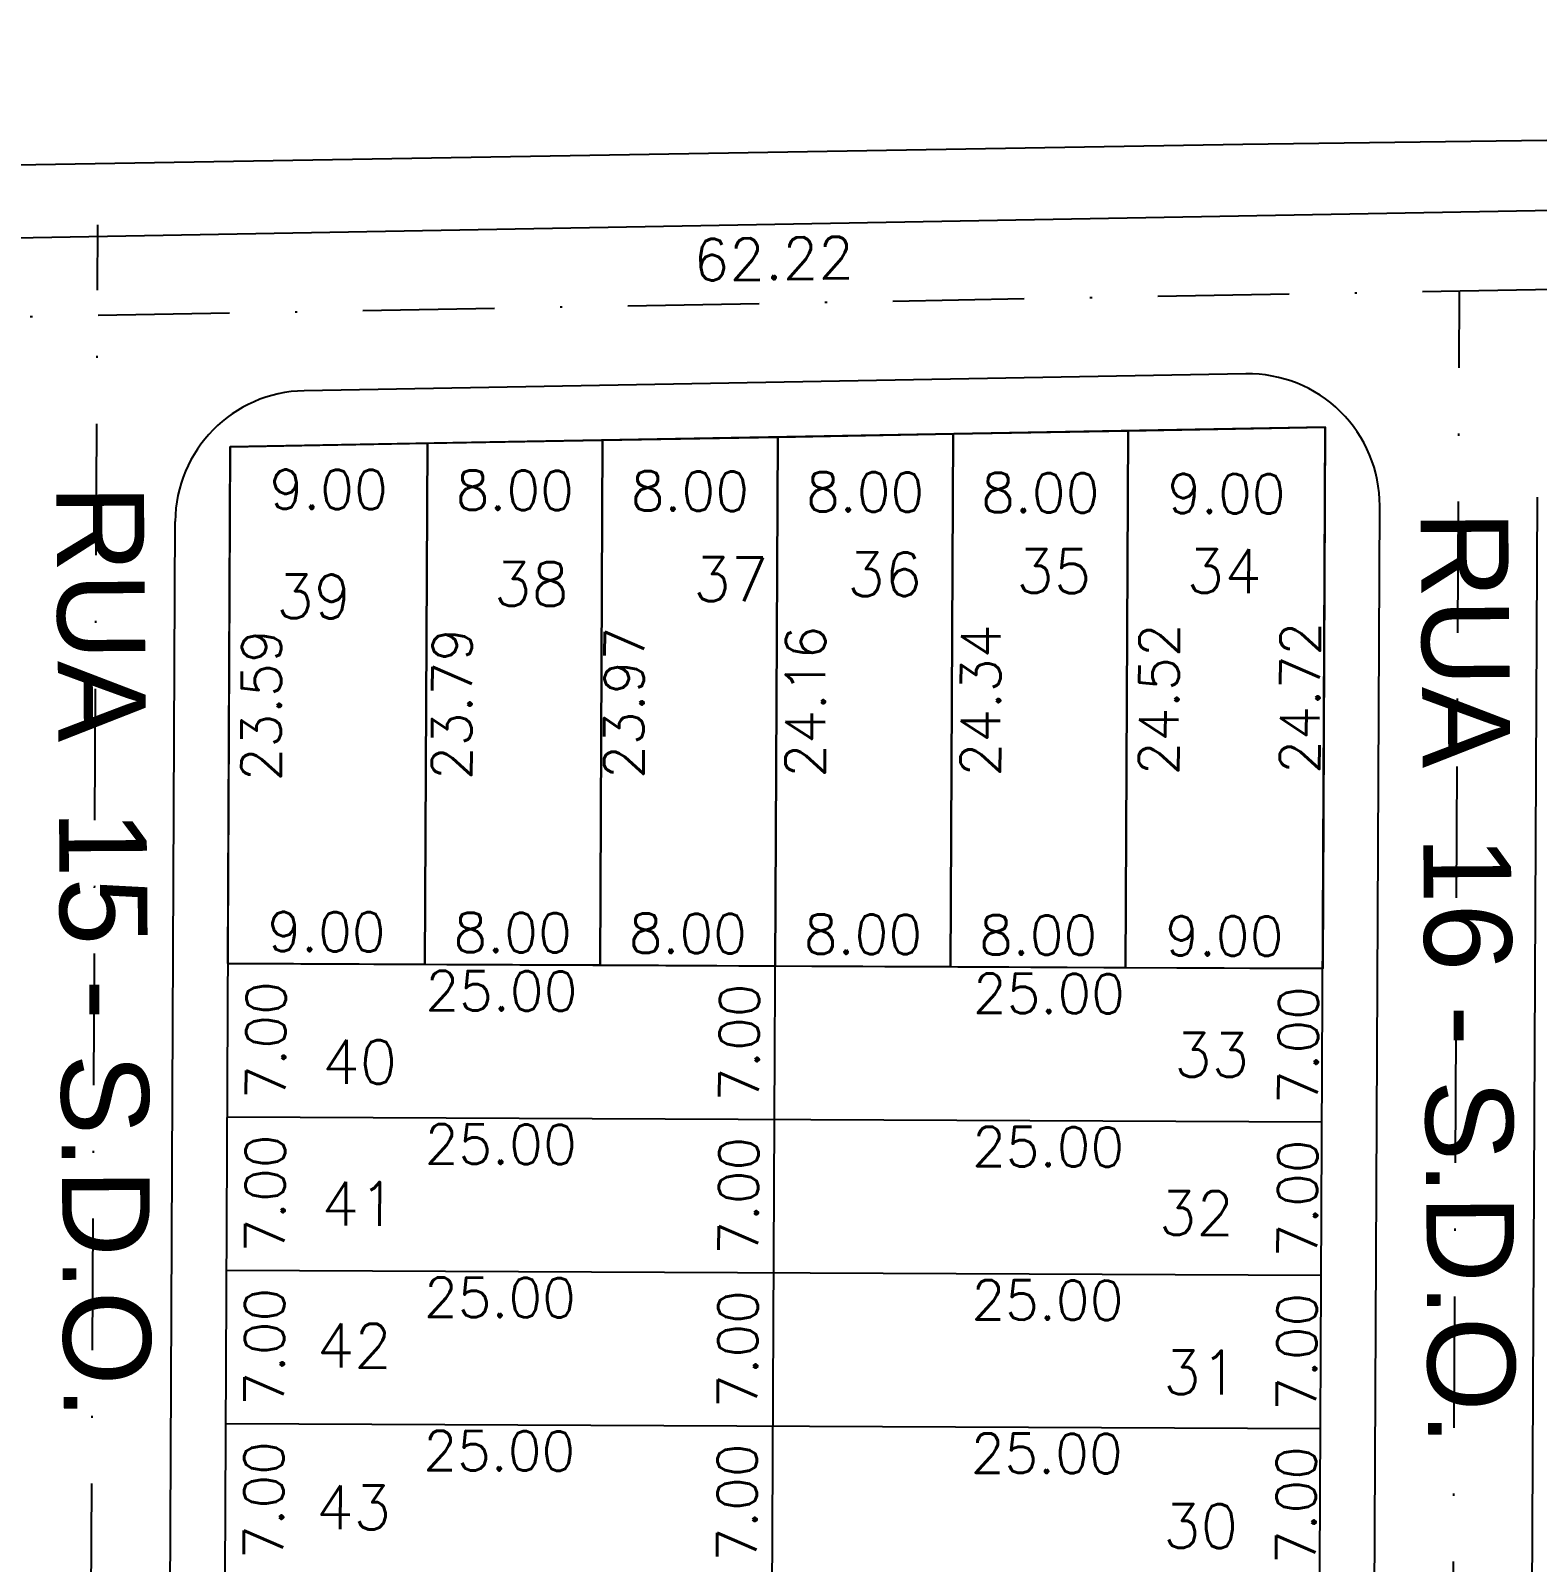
# Model space of a CAD drawing. Header units: millimetres. Extents: x -4430026 to 4783824, y 584 to 9593110.
# Drawn here: x 2547.1 to 2615.9, y 1900.6 to 1970.5 of the extents above; entities that cross this region are included whole.
import ezdxf
from ezdxf.enums import TextEntityAlignment as Align

# ---------------------------------------------------------------- set-up
doc = ezdxf.new("R2010")
doc.units = ezdxf.units.MM
doc.linetypes.add('DASHDOT', pattern=[1, 0.5, -0.25, 0, -0.25])
doc.linetypes.add('HIDDEN2', pattern=[0.1875, 0.125, -0.0625])
for name, color, linetype in [('boundary filipe', 6, 'Continuous'), ('BOUNDARY LOTES', 2, 'Continuous'), ('Calçada', 1, 'Continuous'), ('Cota', 8, 'Continuous'), ('COTAS', 8, 'Continuous'), ('Lotes', 2, 'Continuous'), ('Nomes de Ruas', 3, 'Continuous'), ('Numero de lotes', 5, 'Continuous'), ('POLIGONAL', 5, 'Continuous'), ('Projeção', 8, 'HIDDEN2'), ('QUADRA', 4, 'Continuous')]:
    doc.layers.add(name, color=color, linetype=linetype)
doc.styles.add('arcad1', font='romans.shx')
doc.styles.add('ARIAL', font='arial.ttf', dxfattribs={"height": 0.25})
doc.styles.add('ROMANS', font='romans.shx')
doc.dimstyles.new('BOLA100', dxfattribs={"dimscale": 0, "dimtxt": 1.9, "dimasz": 0.18, "dimexe": 0.18, "dimexo": 0.063, "dimgap": 0, "dimtad": 1, "dimzin": 4, "dimdsep": 46, "dimtxsty": 'ROMANS', "dimcen": 0.09, "dimse1": 1, "dimse2": 1, "dimsd1": 1, "dimsd2": 1, "dimclrt": 256, "dimaunit": 1, "dimadec": 4, "dimazin": 0, "dimtfac": 1.2, "dimtix": 1, "dimtmove": 2, "dimatfit": 3, "dimfxl": 1, "dimtvp": 2, "dimtolj": 1, "dimtzin": 4, "dimarcsym": 0})
doc.dimstyles.get("Standard").update_dxf_attribs({"dimtxt": 0.18, "dimasz": 0.18, "dimexe": 0.18, "dimexo": 0.0625, "dimgap": 0.09, "dimtad": 0, "dimtih": 1, "dimtoh": 1, "dimdec": 4, "dimzin": 0, "dimdsep": 46, "dimtxsty": 'Standard', "dimcen": 0.09, "dimadec": 0, "dimazin": 0, "dimtfac": 1, "dimtdec": 4, "dimtofl": 0, "dimtmove": 0, "dimatfit": 3, "dimfxl": 1, "dimtolj": 1, "dimtzin": 0, "dimarcsym": 0})

# ---------------------------------------------------------------- blocks, each defined once
blk = doc.blocks.new('*D14030')
at = {"layer": 'DEFPOINTS', "color": 0, "linetype": 'ByBlock'}
for p in [(2550.175, 1957.492), (2487.987, 1956.376), (2550.216, 1955.213)]:
    blk.add_point(p, dxfattribs=at)
at = {"layer": 'COTAS', "linetype": 'ByBlock', "insert": (2519.105, 1955.605), "char_height": 1.9, "attachment_point": 5, "rotation": 1.02791, "style": 'ROMANS'}
blk.add_mtext('\\A1;62.20', dxfattribs=at)
blk = doc.blocks.new('*D14031')
at = {"layer": 'DEFPOINTS', "color": 0, "linetype": 'ByBlock'}
for p in [(2612.381, 1958.608), (2612.381, 1958.608), (2550.175, 1957.492)]:
    blk.add_point(p, dxfattribs=at)
at = {"layer": 'COTAS', "linetype": 'ByBlock', "insert": (2581.061, 1960.093), "char_height": 1.9, "attachment_point": 5, "rotation": 1.02791, "style": 'ROMANS'}
blk.add_mtext('\\A1;62.22', dxfattribs=at)
blk = doc.blocks.new('*D14032')
at = {"layer": 'DEFPOINTS', "color": 0, "linetype": 'ByBlock'}
for p in [(2674.587, 1959.725), (2612.381, 1958.608), (2674.625, 1957.589)]:
    blk.add_point(p, dxfattribs=at)
at = {"layer": 'COTAS', "linetype": 'ByBlock', "insert": (2643.505, 1957.981), "char_height": 1.9, "attachment_point": 5, "rotation": 1.02791, "style": 'ROMANS'}
blk.add_mtext('\\A1;62.22', dxfattribs=at)
blk = doc.blocks.new('*D14037')
at = {"layer": 'DEFPOINTS', "color": 0, "linetype": 'ByBlock'}
for p in [(2550.175, 1957.492), (2548.959, 1710.82), (2551.389, 1710.808)]:
    blk.add_point(p, dxfattribs=at)
at = {"layer": 'COTAS', "linetype": 'ByBlock', "insert": (2551.047, 1834.149), "char_height": 1.9, "attachment_point": 5, "rotation": 89.71763, "style": 'ROMANS'}
blk.add_mtext('\\A1;246.68', dxfattribs=at)
blk = doc.blocks.new('*D14038')
at = {"layer": 'DEFPOINTS', "color": 0, "linetype": 'ByBlock'}
for p in [(2612.381, 1958.608), (2611.16, 1700.815), (2613.238, 1700.805)]:
    blk.add_point(p, dxfattribs=at)
at = {"layer": 'COTAS', "linetype": 'ByBlock', "insert": (2612.898, 1829.706), "char_height": 1.9, "attachment_point": 5, "rotation": 89.72858, "style": 'ROMANS'}
blk.add_mtext('\\A1;257.80', dxfattribs=at)
blk = doc.blocks.new('*D13290')
at = {"layer": 'DEFPOINTS', "color": 0}
for p in [(2565.221, 1945.935), (2556.193, 1940.228), (2565.193, 1940.185)]:
    blk.add_point(p, dxfattribs=at)
at = {"layer": 'Cota', "color": 41, "insert": (2560.738, 1949.557), "char_height": 1.8, "attachment_point": 5, "rotation": 359.72858, "style": 'ROMANS'}
blk.add_mtext('\\A1;9.00', dxfattribs=at)
blk = doc.blocks.new('*D13291')
at = {"layer": 'DEFPOINTS', "color": 0}
for p in [(2573.22, 1945.897), (2565.193, 1940.185), (2573.183, 1938.043)]:
    blk.add_point(p, dxfattribs=at)
at = {"layer": 'Cota', "color": 41, "insert": (2569.238, 1949.516), "char_height": 1.8, "attachment_point": 5, "rotation": 359.72858, "style": 'ROMANS'}
blk.add_mtext('\\A1;8.00', dxfattribs=at)
blk = doc.blocks.new('*D13292')
at = {"layer": 'DEFPOINTS', "color": 0}
for p in [(2581.22, 1945.86), (2573.183, 1938.043), (2581.183, 1938.006)]:
    blk.add_point(p, dxfattribs=at)
at = {"layer": 'Cota', "color": 41, "insert": (2577.237, 1949.478), "char_height": 1.8, "attachment_point": 5, "rotation": 359.72858, "style": 'ROMANS'}
blk.add_mtext('\\A1;8.00', dxfattribs=at)
blk = doc.blocks.new('*D13293')
at = {"layer": 'DEFPOINTS', "color": 0}
for p in [(2589.22, 1945.822), (2581.183, 1938.006), (2589.183, 1937.968)]:
    blk.add_point(p, dxfattribs=at)
at = {"layer": 'Cota', "color": 41, "insert": (2585.237, 1949.441), "char_height": 1.8, "attachment_point": 5, "rotation": 359.72858, "style": 'ROMANS'}
blk.add_mtext('\\A1;8.00', dxfattribs=at)
blk = doc.blocks.new('*D13294')
at = {"layer": 'DEFPOINTS', "color": 0}
for p in [(2597.22, 1945.784), (2589.183, 1937.968), (2597.183, 1937.93)]:
    blk.add_point(p, dxfattribs=at)
at = {"layer": 'Cota', "color": 41, "insert": (2593.237, 1949.403), "char_height": 1.8, "attachment_point": 5, "rotation": 359.72858, "style": 'ROMANS'}
blk.add_mtext('\\A1;8.00', dxfattribs=at)
blk = doc.blocks.new('*D8877')
at = {"layer": 'DEFPOINTS', "color": 0}
for p in [(2606.22, 1945.741), (2597.183, 1937.93), (2606.183, 1937.887)]:
    blk.add_point(p, dxfattribs=at)
at = {"layer": 'Cota', "color": 41, "insert": (2601.737, 1949.362), "char_height": 1.8, "attachment_point": 5, "rotation": 359.72858, "style": 'ROMANS'}
blk.add_mtext('\\A1;9.00', dxfattribs=at)
blk = doc.blocks.new('*D8878')
at = {"layer": 'DEFPOINTS', "color": 0}
for p in [(2556.247, 1951.5), (2561.318, 1951.476), (2556.135, 1927.911)]:
    blk.add_point(p, dxfattribs=at)
at = {"layer": 'Cota', "color": 41, "insert": (2557.662, 1939.699), "char_height": 1.8, "attachment_point": 5, "rotation": 89.72858, "style": 'ROMANS'}
blk.add_mtext('\\A1;23.59', dxfattribs=at)
blk = doc.blocks.new('*D8879')
at = {"layer": 'DEFPOINTS', "color": 0}
for p in [(2565.248, 1951.662), (2565.135, 1927.869), (2569.909, 1927.846)]:
    blk.add_point(p, dxfattribs=at)
at = {"layer": 'Cota', "color": 41, "insert": (2566.366, 1939.76), "char_height": 1.8, "attachment_point": 5, "rotation": 89.72858, "style": 'ROMANS'}
blk.add_mtext('\\A1;23.79', dxfattribs=at)
blk = doc.blocks.new('*D8880')
at = {"layer": 'DEFPOINTS', "color": 0}
for p in [(2573.248, 1951.805), (2573.135, 1927.831), (2577.77, 1927.809)]:
    blk.add_point(p, dxfattribs=at)
at = {"layer": 'Cota', "color": 41, "insert": (2574.227, 1939.813), "char_height": 1.8, "attachment_point": 5, "rotation": 89.72858, "style": 'ROMANS'}
blk.add_mtext('\\A1;23.97', dxfattribs=at)
blk = doc.blocks.new('*D8881')
at = {"layer": 'DEFPOINTS', "color": 0}
for p in [(2581.249, 1951.949), (2581.135, 1927.793), (2586.052, 1927.77)]:
    blk.add_point(p, dxfattribs=at)
at = {"layer": 'Cota', "color": 41, "insert": (2582.509, 1939.865), "char_height": 1.8, "attachment_point": 5, "rotation": 89.72858, "style": 'ROMANS'}
blk.add_mtext('\\A1;24.16', dxfattribs=at)
blk = doc.blocks.new('*D8882')
at = {"layer": 'DEFPOINTS', "color": 0}
for p in [(2589.25, 1952.092), (2589.135, 1927.755), (2594.053, 1927.732)]:
    blk.add_point(p, dxfattribs=at)
at = {"layer": 'Cota', "color": 41, "insert": (2590.511, 1939.917), "char_height": 1.8, "attachment_point": 5, "rotation": 89.72858, "style": 'ROMANS'}
blk.add_mtext('\\A1;24.34', dxfattribs=at)
blk = doc.blocks.new('*D8883')
at = {"layer": 'DEFPOINTS', "color": 0}
for p in [(2597.251, 1952.236), (2597.135, 1927.717), (2602.195, 1927.693)]:
    blk.add_point(p, dxfattribs=at)
at = {"layer": 'Cota', "color": 41, "insert": (2598.653, 1939.97), "char_height": 1.8, "attachment_point": 5, "rotation": 89.72858, "style": 'ROMANS'}
blk.add_mtext('\\A1;24.52', dxfattribs=at)
blk = doc.blocks.new('*D8884')
at = {"layer": 'DEFPOINTS', "color": 0}
for p in [(2606.252, 1952.397), (2606.135, 1927.674), (2608.634, 1927.663)]:
    blk.add_point(p, dxfattribs=at)
at = {"layer": 'Cota', "color": 41, "insert": (2605.093, 1940.041), "char_height": 1.8, "attachment_point": 5, "rotation": 89.72858, "style": 'ROMANS'}
blk.add_mtext('\\A1;24.72', dxfattribs=at)
blk = doc.blocks.new('*D8885')
at = {"layer": 'DEFPOINTS', "color": 0}
for p in [(2556.135, 1927.911), (2565.135, 1927.869), (2565.125, 1925.739)]:
    blk.add_point(p, dxfattribs=at)
at = {"layer": 'Cota', "color": 41, "insert": (2560.642, 1929.361), "char_height": 1.8, "attachment_point": 5, "rotation": 359.72858, "style": 'ROMANS'}
blk.add_mtext('\\A1;9.00', dxfattribs=at)
blk = doc.blocks.new('*D8886')
at = {"layer": 'DEFPOINTS', "color": 0}
for p in [(2565.135, 1927.869), (2573.135, 1927.831), (2573.125, 1925.701)]:
    blk.add_point(p, dxfattribs=at)
at = {"layer": 'Cota', "color": 41, "insert": (2569.142, 1929.32), "char_height": 1.8, "attachment_point": 5, "rotation": 359.72858, "style": 'ROMANS'}
blk.add_mtext('\\A1;8.00', dxfattribs=at)
blk = doc.blocks.new('*D8887')
at = {"layer": 'DEFPOINTS', "color": 0}
for p in [(2573.135, 1927.831), (2581.135, 1927.793), (2581.125, 1925.663)]:
    blk.add_point(p, dxfattribs=at)
at = {"layer": 'Cota', "color": 41, "insert": (2577.142, 1929.282), "char_height": 1.8, "attachment_point": 5, "rotation": 359.72858, "style": 'ROMANS'}
blk.add_mtext('\\A1;8.00', dxfattribs=at)
blk = doc.blocks.new('*D8888')
at = {"layer": 'DEFPOINTS', "color": 0}
for p in [(2581.135, 1927.793), (2589.135, 1927.755), (2589.125, 1925.626)]:
    blk.add_point(p, dxfattribs=at)
at = {"layer": 'Cota', "color": 41, "insert": (2585.142, 1929.244), "char_height": 1.8, "attachment_point": 5, "rotation": 359.72858, "style": 'ROMANS'}
blk.add_mtext('\\A1;8.00', dxfattribs=at)
blk = doc.blocks.new('*D8889')
at = {"layer": 'DEFPOINTS', "color": 0}
for p in [(2589.135, 1927.755), (2597.135, 1927.717), (2597.125, 1925.588)]:
    blk.add_point(p, dxfattribs=at)
at = {"layer": 'Cota', "color": 41, "insert": (2593.142, 1929.207), "char_height": 1.8, "attachment_point": 5, "rotation": 359.72858, "style": 'ROMANS'}
blk.add_mtext('\\A1;8.00', dxfattribs=at)
blk = doc.blocks.new('*D8890')
at = {"layer": 'DEFPOINTS', "color": 0}
for p in [(2597.135, 1927.717), (2606.135, 1927.674), (2606.124, 1925.545)]:
    blk.add_point(p, dxfattribs=at)
at = {"layer": 'Cota', "color": 41, "insert": (2601.642, 1929.166), "char_height": 1.8, "attachment_point": 5, "rotation": 359.72858, "style": 'ROMANS'}
blk.add_mtext('\\A1;9.00', dxfattribs=at)
blk = doc.blocks.new('*D8891')
at = {"layer": 'DEFPOINTS', "color": 0}
for p in [(2556.135, 1927.911), (2581.135, 1927.793), (2581.112, 1922.999)]:
    blk.add_point(p, dxfattribs=at)
at = {"layer": 'Cota', "color": 41, "insert": (2568.629, 1926.658), "char_height": 1.8, "attachment_point": 5, "rotation": 359.72858, "style": 'ROMANS'}
blk.add_mtext('\\A1;25.00', dxfattribs=at)
blk = doc.blocks.new('*D8892')
at = {"layer": 'DEFPOINTS', "color": 0}
for p in [(2581.135, 1927.793), (2606.135, 1927.674), (2606.112, 1922.88)]:
    blk.add_point(p, dxfattribs=at)
at = {"layer": 'Cota', "color": 41, "insert": (2593.629, 1926.539), "char_height": 1.8, "attachment_point": 5, "rotation": 359.72858, "style": 'ROMANS'}
blk.add_mtext('\\A1;25.00', dxfattribs=at)
blk = doc.blocks.new('*D8893')
at = {"layer": 'DEFPOINTS', "color": 0}
for p in [(2558.82, 1927.899), (2561.487, 1927.886), (2558.787, 1920.899)]:
    blk.add_point(p, dxfattribs=at)
at = {"layer": 'Cota', "color": 41, "insert": (2557.87, 1924.403), "char_height": 1.8, "attachment_point": 5, "rotation": 89.72858, "style": 'ROMANS'}
blk.add_mtext('\\A1;7.00', dxfattribs=at)
blk = doc.blocks.new('*D8894')
at = {"layer": 'DEFPOINTS', "color": 0}
for p in [(2579.033, 1927.803), (2583.104, 1927.784), (2579, 1920.803)]:
    blk.add_point(p, dxfattribs=at)
at = {"layer": 'Cota', "color": 41, "insert": (2579.488, 1924.301), "char_height": 1.8, "attachment_point": 5, "rotation": 89.72858, "style": 'ROMANS'}
blk.add_mtext('\\A1;7.00', dxfattribs=at)
blk = doc.blocks.new('*D8895')
at = {"layer": 'DEFPOINTS', "color": 0}
for p in [(2606.135, 1927.674), (2608.634, 1927.663), (2606.101, 1920.674)]:
    blk.add_point(p, dxfattribs=at)
at = {"layer": 'Cota', "color": 41, "insert": (2605.018, 1924.18), "char_height": 1.8, "attachment_point": 5, "rotation": 89.72858, "style": 'ROMANS'}
blk.add_mtext('\\A1;7.00', dxfattribs=at)
blk = doc.blocks.new('*D8896')
at = {"layer": 'DEFPOINTS', "color": 0}
for p in [(2556.102, 1920.911), (2581.102, 1920.793), (2581.079, 1915.999)]:
    blk.add_point(p, dxfattribs=at)
at = {"layer": 'Cota', "color": 41, "insert": (2568.596, 1919.658), "char_height": 1.8, "attachment_point": 5, "rotation": 359.72858, "style": 'ROMANS'}
blk.add_mtext('\\A1;25.00', dxfattribs=at)
blk = doc.blocks.new('*D8897')
at = {"layer": 'DEFPOINTS', "color": 0}
for p in [(2581.102, 1920.793), (2606.101, 1920.674), (2606.079, 1915.88)]:
    blk.add_point(p, dxfattribs=at)
at = {"layer": 'Cota', "color": 41, "insert": (2593.596, 1919.54), "char_height": 1.8, "attachment_point": 5, "rotation": 359.72858, "style": 'ROMANS'}
blk.add_mtext('\\A1;25.00', dxfattribs=at)
blk = doc.blocks.new('*D8898')
at = {"layer": 'DEFPOINTS', "color": 0}
for p in [(2558.787, 1920.899), (2561.454, 1920.886), (2558.753, 1913.899)]:
    blk.add_point(p, dxfattribs=at)
at = {"layer": 'Cota', "color": 41, "insert": (2557.837, 1917.403), "char_height": 1.8, "attachment_point": 5, "rotation": 89.72858, "style": 'ROMANS'}
blk.add_mtext('\\A1;7.00', dxfattribs=at)
blk = doc.blocks.new('*D8899')
at = {"layer": 'DEFPOINTS', "color": 0}
for p in [(2579, 1920.803), (2583.071, 1920.784), (2578.967, 1913.803)]:
    blk.add_point(p, dxfattribs=at)
at = {"layer": 'Cota', "color": 41, "insert": (2579.455, 1917.301), "char_height": 1.8, "attachment_point": 5, "rotation": 89.72858, "style": 'ROMANS'}
blk.add_mtext('\\A1;7.00', dxfattribs=at)
blk = doc.blocks.new('*D8900')
at = {"layer": 'DEFPOINTS', "color": 0}
for p in [(2606.101, 1920.674), (2608.601, 1920.663), (2606.068, 1913.675)]:
    blk.add_point(p, dxfattribs=at)
at = {"layer": 'Cota', "color": 41, "insert": (2604.985, 1917.18), "char_height": 1.8, "attachment_point": 5, "rotation": 89.72858, "style": 'ROMANS'}
blk.add_mtext('\\A1;7.00', dxfattribs=at)
blk = doc.blocks.new('*D8901')
at = {"layer": 'DEFPOINTS', "color": 0}
for p in [(2556.069, 1913.911), (2581.068, 1913.793), (2581.046, 1908.999)]:
    blk.add_point(p, dxfattribs=at)
at = {"layer": 'Cota', "color": 41, "insert": (2568.563, 1912.658), "char_height": 1.8, "attachment_point": 5, "rotation": 359.72858, "style": 'ROMANS'}
blk.add_mtext('\\A1;25.00', dxfattribs=at)
blk = doc.blocks.new('*D8902')
at = {"layer": 'DEFPOINTS', "color": 0}
for p in [(2581.068, 1913.793), (2606.068, 1913.675), (2606.045, 1908.88)]:
    blk.add_point(p, dxfattribs=at)
at = {"layer": 'Cota', "color": 41, "insert": (2593.563, 1912.54), "char_height": 1.8, "attachment_point": 5, "rotation": 359.72858, "style": 'ROMANS'}
blk.add_mtext('\\A1;25.00', dxfattribs=at)
blk = doc.blocks.new('*D8903')
at = {"layer": 'DEFPOINTS', "color": 0}
for p in [(2558.753, 1913.899), (2561.42, 1913.886), (2558.72, 1906.899)]:
    blk.add_point(p, dxfattribs=at)
at = {"layer": 'Cota', "color": 41, "insert": (2557.804, 1910.403), "char_height": 1.8, "attachment_point": 5, "rotation": 89.72858, "style": 'ROMANS'}
blk.add_mtext('\\A1;7.00', dxfattribs=at)
blk = doc.blocks.new('*D8904')
at = {"layer": 'DEFPOINTS', "color": 0}
for p in [(2578.967, 1913.803), (2583.038, 1913.784), (2578.934, 1906.803)]:
    blk.add_point(p, dxfattribs=at)
at = {"layer": 'Cota', "color": 41, "insert": (2579.421, 1910.301), "char_height": 1.8, "attachment_point": 5, "rotation": 89.72858, "style": 'ROMANS'}
blk.add_mtext('\\A1;7.00', dxfattribs=at)
blk = doc.blocks.new('*D8905')
at = {"layer": 'DEFPOINTS', "color": 0}
for p in [(2606.068, 1913.675), (2608.568, 1913.663), (2606.035, 1906.675)]:
    blk.add_point(p, dxfattribs=at)
at = {"layer": 'Cota', "color": 41, "insert": (2604.952, 1910.18), "char_height": 1.8, "attachment_point": 5, "rotation": 89.72858, "style": 'ROMANS'}
blk.add_mtext('\\A1;7.00', dxfattribs=at)
blk = doc.blocks.new('*D8906')
at = {"layer": 'DEFPOINTS', "color": 0}
for p in [(2556.036, 1906.912), (2581.035, 1906.793), (2581.013, 1901.999)]:
    blk.add_point(p, dxfattribs=at)
at = {"layer": 'Cota', "color": 41, "insert": (2568.53, 1905.658), "char_height": 1.8, "attachment_point": 5, "rotation": 359.72858, "style": 'ROMANS'}
blk.add_mtext('\\A1;25.00', dxfattribs=at)
blk = doc.blocks.new('*D8907')
at = {"layer": 'DEFPOINTS', "color": 0}
for p in [(2581.035, 1906.793), (2606.035, 1906.675), (2606.012, 1901.881)]:
    blk.add_point(p, dxfattribs=at)
at = {"layer": 'Cota', "color": 41, "insert": (2593.53, 1905.54), "char_height": 1.8, "attachment_point": 5, "rotation": 359.72858, "style": 'ROMANS'}
blk.add_mtext('\\A1;25.00', dxfattribs=at)
blk = doc.blocks.new('*D8908')
at = {"layer": 'DEFPOINTS', "color": 0}
for p in [(2558.72, 1906.899), (2561.387, 1906.886), (2558.687, 1899.899)]:
    blk.add_point(p, dxfattribs=at)
at = {"layer": 'Cota', "color": 41, "insert": (2557.771, 1903.403), "char_height": 1.8, "attachment_point": 5, "rotation": 89.72858, "style": 'ROMANS'}
blk.add_mtext('\\A1;7.00', dxfattribs=at)
blk = doc.blocks.new('*D8909')
at = {"layer": 'DEFPOINTS', "color": 0}
for p in [(2578.934, 1906.803), (2583.005, 1906.784), (2578.901, 1899.803)]:
    blk.add_point(p, dxfattribs=at)
at = {"layer": 'Cota', "color": 41, "insert": (2579.388, 1903.301), "char_height": 1.8, "attachment_point": 5, "rotation": 89.72858, "style": 'ROMANS'}
blk.add_mtext('\\A1;7.00', dxfattribs=at)
blk = doc.blocks.new('*D8910')
at = {"layer": 'DEFPOINTS', "color": 0}
for p in [(2606.035, 1906.675), (2608.535, 1906.663), (2606.002, 1899.675)]:
    blk.add_point(p, dxfattribs=at)
at = {"layer": 'Cota', "color": 41, "insert": (2604.918, 1903.18), "char_height": 1.8, "attachment_point": 5, "rotation": 89.72858, "style": 'ROMANS'}
blk.add_mtext('\\A1;7.00', dxfattribs=at)

msp = doc.modelspace()

# ---------------------------------------------------------------- linework, layer by layer
at = {"layer": 'boundary filipe', "linetype": 'ByBlock', "elevation": 2.439}
msp.add_lwpolyline([(2555.132, 1716.215), (2605.112, 1711.873), (2606.252, 1952.397), (2556.247, 1951.5)], close=True, dxfattribs=at)
at = {"layer": 'BOUNDARY LOTES', "elevation": 2.439}
for points in [[(2581.135, 1927.793), (2581.249, 1951.949), (2589.25, 1952.092), (2589.135, 1927.755), (2581.135, 1927.793)], [(2589.25, 1952.092), (2597.251, 1952.236), (2597.135, 1927.717), (2589.135, 1927.755), (2589.25, 1952.092)], [(2597.251, 1952.236), (2606.252, 1952.397), (2606.135, 1927.674), (2597.135, 1927.717), (2597.251, 1952.236)], [(2556.247, 1951.5), (2565.248, 1951.662), (2565.135, 1927.869), (2556.135, 1927.911), (2556.247, 1951.5)], [(2565.248, 1951.662), (2573.248, 1951.805), (2573.135, 1927.831), (2565.135, 1927.869), (2565.248, 1951.662)], [(2573.248, 1951.805), (2581.249, 1951.949), (2581.135, 1927.793), (2573.135, 1927.831), (2573.248, 1951.805)]]:
    msp.add_lwpolyline(points, dxfattribs=at)
at = {"layer": 'Calçada'}
for p, q in [((3074.748, 1970.505, 2.439), (1674.495, 1945.381, 2.439)), ((2602.627, 1954.833, 2.439), (2559.623, 1954.061, 2.439)), ((2607.63, 1715.638, 2.439), (2608.735, 1948.805, 2.439)), ((2614.823, 1714.181, 2.439), (2615.937, 1949.207, 2.439)), ((2552.647, 1719.431, 2.439), (2553.731, 1948.091, 2.439))]:
    msp.add_line(p, q, dxfattribs=at)
for centre, start, end in [((2602.735, 1948.834, 2.439), 359.72858, 91.02791), ((2559.731, 1948.062, 2.439), 91.02791, 179.72858)]:
    msp.add_arc(centre, 6, start, end, dxfattribs=at)
at = {"layer": 'Lotes'}
for p, q in [((2589.135, 1927.755, 2.439), (2589.25, 1952.092, 2.439)), ((2597.135, 1927.717, 2.439), (2597.251, 1952.236, 2.439)), ((2565.135, 1927.869, 2.439), (2565.248, 1951.662, 2.439)), ((2573.135, 1927.831, 2.439), (2573.248, 1951.805, 2.439)), ((2580.239, 1738.795, 2.439), (2581.249, 1951.949, 2.439)), ((2556.135, 1927.911, 2.439), (2606.135, 1927.674, 2.439)), ((2556.102, 1920.911, 2.439), (2606.101, 1920.674, 2.439)), ((2556.069, 1913.911, 2.439), (2606.068, 1913.675, 2.439)), ((2556.036, 1906.912, 2.439), (2606.035, 1906.675, 2.439))]:
    msp.add_line(p, q, dxfattribs=at)
at = {"layer": 'POLIGONAL', "linetype": 'ByBlock'}
for p, q in [((2766.184, 1967.469, 2.439), (2602.484, 1965.307, 2.439)), ((2766.184, 1967.469, 2.439), (2602.484, 1965.307, 2.439)), ((2602.484, 1965.307, 2.439), (2143.464, 1957.557, 2.439)), ((2602.484, 1965.307, 2.439), (2143.464, 1957.557, 2.439))]:
    msp.add_line(p, q, dxfattribs=at)
at = {"layer": 'Projeção', "linetype": 'DASHDOT', "ltscale": 12}
for p, q in [((3076.423, 1966.934, 2.439), (1675.686, 1941.802, 2.439)), ((2548.06, 1510.963, 2.439), (2550.195, 1961.633, 2.439)), ((2610.244, 1507.413, 2.439), (2612.381, 1958.608, 2.439))]:
    msp.add_line(p, q, dxfattribs=at)
at = {"layer": 'QUADRA', "linetype": 'ByBlock', "elevation": 2.439}
msp.add_lwpolyline([(2605.112, 1711.873), (2606.252, 1952.397), (2556.247, 1951.5), (2555.132, 1716.215, 0.003275)], format="xyb", close=True, dxfattribs=at)

# ---------------------------------------------------------------- texts
at = {"layer": 'Nomes de Ruas', "extrusion": (0.018825, 0.084574, 0.996239), "style": 'ARIAL'}
for s, p in [('RUA  15 - S.D.O.', (-2063.802, -2447.408, 215.3)), ('RUA  15 - S.D.O.', (-2063.802, -2447.408, 215.3)), ('RUA  16 - S.D.O.', (-2124.878, -2459.739, 216.373))]:
    msp.add_text(s, height=4, rotation=102.96746, dxfattribs=at).set_placement(p)
at = {"layer": 'Numero de lotes', "style": 'arcad1'}
for s, p in [('37', (2579.105, 1945.454, 2.439)), ('36', (2586.131, 1945.681, 2.439)), ('35', (2593.856, 1945.827, 2.439)), ('34', (2601.637, 1945.826, 2.439)), ('38', (2569.998, 1945.238, 2.439)), ('39', (2560.057, 1944.672, 2.439)), ('40', (2562.155, 1923.419, 2.439)), ('40', (2562.155, 1923.419, 2.439)), ('33', (2601.064, 1923.736, 2.439)), ('41', (2562.124, 1916.937, 2.439)), ('41', (2562.124, 1916.937, 2.439)), ('32', (2600.367, 1916.514, 2.439)), ('42', (2561.906, 1910.461, 2.439)), ('42', (2561.906, 1910.461, 2.439)), ('31', (2600.567, 1909.237, 2.439)), ('43', (2561.871, 1903.073, 2.439)), ('43', (2561.871, 1903.073, 2.439)), ('30', (2600.559, 1902.221, 2.439))]:
    msp.add_text(s, height=2, rotation=359.72858, dxfattribs=at).set_placement(p, align=Align.MIDDLE_CENTER)

# ---------------------------------------------------------------- dimensions: what is measured, and where the dimension line sits
at = {"layer": 'Cota'}
for p1, p2, distance, picture, middle in [((2589.25, 1952.092, 2.439), (2589.135, 1927.755, 2.439), 4.919, '*D8882', (2590.511, 1939.917, 2.439)), ((2597.251, 1952.236, 2.439), (2597.135, 1927.717, 2.439), 5.061, '*D8883', (2598.653, 1939.97, 2.439)), ((2606.252, 1952.397, 2.439), (2606.135, 1927.674, 2.439), 2.5, '*D8884', (2605.093, 1940.041, 2.439)), ((2556.135, 1927.911, 2.439), (2556.247, 1951.5, 2.439), -5.071, '*D8878', (2557.662, 1939.699, 2.439)), ((2565.248, 1951.662, 2.439), (2565.135, 1927.869, 2.439), 4.774, '*D8879', (2566.366, 1939.76, 2.439)), ((2573.248, 1951.805, 2.439), (2573.135, 1927.831, 2.439), 4.635, '*D8880', (2574.227, 1939.813, 2.439)), ((2581.249, 1951.949, 2.439), (2581.135, 1927.793, 2.439), 4.917, '*D8881', (2582.509, 1939.865, 2.439)), ((2556.193, 1940.228, 2.439), (2565.193, 1940.185, 2.439), 5.75, '*D13290', (2560.738, 1949.557, 2.439)), ((2556.135, 1927.911, 2.439), (2565.135, 1927.869, 2.439), -2.129, '*D8885', (2560.642, 1929.361, 2.439)), ((2556.135, 1927.911, 2.439), (2581.135, 1927.793, 2.439), -4.794, '*D8891', (2568.629, 1926.658, 2.439)), ((2558.787, 1920.899, 2.439), (2558.82, 1927.899, 2.439), -2.667, '*D8893', (2557.87, 1924.403, 2.439)), ((2579, 1920.803, 2.439), (2579.033, 1927.803, 2.439), -4.071, '*D8894', (2579.488, 1924.301, 2.439)), ((2606.101, 1920.674, 2.439), (2606.135, 1927.674, 2.439), -2.5, '*D8895', (2605.018, 1924.18, 2.439)), ((2556.102, 1920.911, 2.439), (2581.102, 1920.793, 2.439), -4.794, '*D8896', (2568.596, 1919.658, 2.439)), ((2558.753, 1913.899, 2.439), (2558.787, 1920.899, 2.439), -2.667, '*D8898', (2557.837, 1917.403, 2.439)), ((2578.967, 1913.803, 2.439), (2579, 1920.803, 2.439), -4.071, '*D8899', (2579.455, 1917.301, 2.439)), ((2606.068, 1913.675, 2.439), (2606.101, 1920.674, 2.439), -2.5, '*D8900', (2604.985, 1917.18, 2.439)), ((2556.069, 1913.911, 2.439), (2581.068, 1913.793, 2.439), -4.794, '*D8901', (2568.563, 1912.658, 2.439)), ((2558.72, 1906.899, 2.439), (2558.753, 1913.899, 2.439), -2.667, '*D8903', (2557.804, 1910.403, 2.439)), ((2578.934, 1906.803, 2.439), (2578.967, 1913.803, 2.439), -4.071, '*D8904', (2579.421, 1910.301, 2.439)), ((2606.035, 1906.675, 2.439), (2606.068, 1913.675, 2.439), -2.5, '*D8905', (2604.952, 1910.18, 2.439)), ((2556.036, 1906.912, 2.439), (2581.035, 1906.793, 2.439), -4.794, '*D8906', (2568.53, 1905.658, 2.439)), ((2558.687, 1899.899, 2.439), (2558.72, 1906.899, 2.439), -2.667, '*D8908', (2557.771, 1903.403, 2.439)), ((2578.901, 1899.803, 2.439), (2578.934, 1906.803, 2.439), -4.071, '*D8909', (2579.388, 1903.301, 2.439)), ((2606.002, 1899.675, 2.439), (2606.035, 1906.675, 2.439), -2.5, '*D8910', (2604.918, 1903.18, 2.439))]:
    dim = msp.add_aligned_dim(p1=p1, p2=p2, distance=distance, dimstyle='Standard', override={"dimtxt": 1.8, "dimexo": 0.063, "dimgap": 0, "dimtih": 0, "dimtoh": 0, "dimdec": 2, "dimzin": 4, "dimtxsty": 'ROMANS', "dimse1": 1, "dimse2": 1, "dimsd1": 1, "dimsd2": 1, "dimclrt": 41, "dimtfac": 1.2, "dimtdec": 2, "dimtix": 1, "dimtofl": 1, "dimtmove": 2, "dimfxl": 0.18, "dimfxlon": 1, "dimtvp": 2, "dimtzin": 4}, dxfattribs=at)
    dim.commit()
    dim.dimension.update_dxf_attribs({"geometry": picture, "text_midpoint": middle})
for base, p1, p2, picture, middle in [((2573.22, 1945.897, 2.439), (2565.193, 1940.185, 2.439), (2573.183, 1938.043, 2.439), '*D13291', (2569.238, 1949.516, 2.439)), ((2581.22, 1945.86, 2.439), (2573.183, 1938.043, 2.439), (2581.183, 1938.006, 2.439), '*D13292', (2577.237, 1949.478, 2.439)), ((2589.22, 1945.822, 2.439), (2581.183, 1938.006, 2.439), (2589.183, 1937.968, 2.439), '*D13293', (2585.237, 1949.441, 2.439)), ((2597.22, 1945.784, 2.439), (2589.183, 1937.968, 2.439), (2597.183, 1937.93, 2.439), '*D13294', (2593.237, 1949.403, 2.439)), ((2606.22, 1945.741, 2.439), (2597.183, 1937.93, 2.439), (2606.183, 1937.887, 2.439), '*D8877', (2601.737, 1949.362, 2.439)), ((2573.125, 1925.701, 2.439), (2565.135, 1927.869, 2.439), (2573.135, 1927.831, 2.439), '*D8886', (2569.142, 1929.32, 2.439)), ((2581.125, 1925.663, 2.439), (2573.135, 1927.831, 2.439), (2581.135, 1927.793, 2.439), '*D8887', (2577.142, 1929.282, 2.439)), ((2589.125, 1925.626, 2.439), (2581.135, 1927.793, 2.439), (2589.135, 1927.755, 2.439), '*D8888', (2585.142, 1929.244, 2.439)), ((2597.125, 1925.588, 2.439), (2589.135, 1927.755, 2.439), (2597.135, 1927.717, 2.439), '*D8889', (2593.142, 1929.207, 2.439)), ((2606.124, 1925.545, 2.439), (2597.135, 1927.717, 2.439), (2606.135, 1927.674, 2.439), '*D8890', (2601.642, 1929.166, 2.439)), ((2606.112, 1922.88, 2.439), (2581.135, 1927.793, 2.439), (2606.135, 1927.674, 2.439), '*D8892', (2593.629, 1926.539, 2.439)), ((2606.079, 1915.88, 2.439), (2581.102, 1920.793, 2.439), (2606.101, 1920.674, 2.439), '*D8897', (2593.596, 1919.54, 2.439)), ((2606.045, 1908.88, 2.439), (2581.068, 1913.793, 2.439), (2606.068, 1913.675, 2.439), '*D8902', (2593.563, 1912.54, 2.439)), ((2606.012, 1901.881, 2.439), (2581.035, 1906.793, 2.439), (2606.035, 1906.675, 2.439), '*D8907', (2593.53, 1905.54, 2.439))]:
    dim = msp.add_linear_dim(base=base, p1=p1, p2=p2, angle=179.72858, dimstyle='Standard', override={"dimtxt": 1.8, "dimexo": 0.063, "dimgap": 0, "dimtih": 0, "dimtoh": 0, "dimdec": 2, "dimzin": 4, "dimtxsty": 'ROMANS', "dimse1": 1, "dimse2": 1, "dimsd1": 1, "dimsd2": 1, "dimclrt": 41, "dimtfac": 1.2, "dimtdec": 2, "dimtix": 1, "dimtofl": 1, "dimtmove": 2, "dimfxl": 0.18, "dimfxlon": 1, "dimtvp": 2, "dimtzin": 4}, dxfattribs=at)
    dim.commit()
    dim.dimension.update_dxf_attribs({"geometry": picture, "text_midpoint": middle})
at = {"layer": 'COTAS', "linetype": 'ByBlock'}
dim = msp.add_linear_dim(base=(2612.381, 1958.608, 2.439), p1=(2550.175, 1957.492, 2.439), p2=(2612.381, 1958.608, 2.439), angle=1.02791, dimstyle='BOLA100', override={"dimscale": 1, "dimfxl": 0.18}, dxfattribs=at)
dim.commit()
dim.dimension.update_dxf_attribs({"geometry": '*D14031', "text_midpoint": (2581.061, 1960.093, 2.439), "dimtype": 161})
for p1, p2, distance, picture, middle in [((2612.381, 1958.608, 2.439), (2674.587, 1959.725, 2.439), -2.136, '*D14032', (2643.505, 1957.981, 2.439)), ((2612.381, 1958.608, 2.439), (2611.16, 1700.815, 2.439), 2.078, '*D14038', (2612.898, 1829.706, 2.439)), ((2487.987, 1956.376, 2.439), (2550.175, 1957.492, 2.439), -2.28, '*D14030', (2519.105, 1955.605, 2.439)), ((2550.1751, 1957.4923, 2.4392), (2548.9594, 1710.8197, 2.4392), 2.4299, '*D14037', (2551.0472, 1834.1487, 2.4392))]:
    dim = msp.add_aligned_dim(p1=p1, p2=p2, distance=distance, dimstyle='BOLA100', override={"dimscale": 1, "dimfxl": 0.18}, dxfattribs=at)
    dim.commit()
    dim.dimension.update_dxf_attribs({"geometry": picture, "text_midpoint": middle})

doc.saveas('drawing.dxf')
